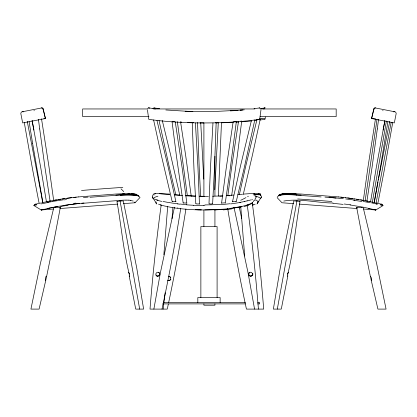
<?xml version="1.0" encoding="UTF-8"?>
<svg xmlns="http://www.w3.org/2000/svg" width="417" height="417" viewBox="0 0 417 417"><rect width="100%" height="100%" fill="white"/><g stroke="black" fill="none" stroke-linecap="round" stroke-linejoin="round"><path stroke-width="0.63" d="M156.031 201.932L156.167 203.011A42.44 3.367 7.8 0 0 156.818 203.981M221.479 122.489L218.352 196.115M45.443 118.418L43.18 109.139M45.354 118.386L43.149 109.15M208.995 203.626L210.387 169.078L212.967 122.984M216.168 122.489L214.447 169.26L212.618 203.793M214.797 189.699L218.315 122.343M147.451 109.926L148.754 119.325A90.004 17.019 0 0 0 259.671 119.325L260.974 109.926M259.864 120.023A90.004 17.019 0 0 0 264.946 119.325L265.379 117.01M172.018 218.701L172.867 207.749M167.686 206.462L163.855 254.761M371.26 280.453L370.426 276.377L371.516 278.076L371.26 280.453L377.911 309.101L386.079 309.101L376.624 263.591L363.249 207.77M45.719 280.438C44.708 277.461 47.668 272.556 45.74 280.453L39.089 309.101L30.921 309.101L40.376 263.591L53.751 207.77M163.12 309.101L163.74 304.066M163.897 302.81L165.137 292.739M241.73 121.024L237.2 156.578L231.675 195.521M221.557 203.287L226.212 168.28L233.129 121.863M236.345 121.655L230.236 168.833L225.237 203.147M227.833 195.641L231.498 168.286L238.435 121.868M252.405 202.287C251.977 204.575 248.595 204.382 246.937 205.258M377.307 128.978L378.568 119.377M377.307 128.957L372.058 167.285L366.929 201.036M363.322 200.52L368.034 166.711L375.467 118.934M287.761 276.231L287.72 274.449A1.835 0.74 -82 0 1 287.834 273.781C293.776 250.174 295.679 225.383 300.073 201.395M376.994 119.507L365.188 200.551M261.355 197.116L257.534 203.011C258.352 200.879 256.153 199.399 254.208 200.155M387.873 121.707L380.168 168.901L374.127 202.568M370.536 201.953L376.165 168.218L384.891 120.539L383.103 130.083M153.868 309.101L160.43 272.53L174.457 207.213M386.413 121.024L372.308 202.511M392.731 122.489L384.396 169.542L377.854 203.407M374.273 202.735L375.628 195.041M375.743 194.395L377.964 181.974M277.31 309.101L297.013 200.52M378.313 180.092L378.547 178.836M378.777 177.585L389.749 121.3M391.172 122.275L376.056 203.157M60.376 207.228L54.346 238.941L46.584 276.633M293.709 200.885L280.318 267.678L273.364 309.101L281.282 309.101L287.761 276.231L287.532 275.846M260.224 119.351L252.415 155.155L243.189 194.734M232.472 201.802L240.364 166.545L251.425 120.471M254.787 119.955L244.326 167.446L236.288 201.395L232.519 201.75L232.853 201.64M239.368 194.499L245.649 166.545L257.028 119.262M373.851 109.15L371.62 118.553M373.82 109.139L371.542 118.537L394.326 122.926L396.145 113.726L396.15 113.033L395.389 111.907L375.118 107.899M255.918 197.481L256.028 197.105M261.198 197.481L261.308 197.105M287.537 274.162L287.829 273.359M129.468 275.846L129.286 276.257L129.28 274.449A1.835 0.74 82 0 0 129.166 273.781C123.317 250.143 121.253 225.404 116.927 201.395M374.138 108.571L373.913 109.092A1.788 1.35 89.5 0 1 375.347 107.909A1.783 1.345 -89.9 0 0 373.95 109.103M287.912 273.192L288.491 272.254M152.909 108.67L153.227 108.222M252.259 203.011C236.517 209.793 218.31 209.501 201.354 209.97C187.593 209.673 173.707 208.573 160.383 204.94M253.176 201.708L254.089 200.41M257.404 203.204L258.759 201.275M255.006 199.107L255.777 198.028M147.774 108.42L148.035 108.149M152.877 195.047L153.143 194.734M41.773 119.08L41.445 119.314M139.747 197.783L135.009 202.761L123.442 203.652M296.346 194.739A19.067 2.361 4.3 0 0 278.639 195.719L277.18 197.21M250.779 276.257L252.108 275.58L252.608 274.449A1.835 1.663 -72.5 0 0 252.561 273.787L251.774 272.64L250.721 272.249A1.751 1.459 1.2 0 0 249.976 272.322L249.058 272.89L248.568 274.162A1.824 1.532 67.5 0 0 248.756 275.027L249.689 276.049L251.06 276.049M283.784 201.062C299.917 198.2 316.738 202.897 333.037 203.011M183.225 202.917L186.665 203.048M257.148 119.46L256.997 119.559A1.486 0.281 0 0 0 257.023 119.643M363.603 209.042L375.811 209.98L382.587 205.842M261.881 118.376L259.609 118.803M34.413 205.842L41.189 209.98L57.77 206.431L75.227 203.871L123.046 200.176A12.249 1.746 -4.3 0 1 125.418 200.124L125.96 200.129M153.68 193.863L157.824 193.551L169.745 194.572M41.882 107.899L21.611 111.907L20.85 113.033L20.855 113.726L22.674 122.926L45.458 118.537M60.152 207.463L59.881 207.541M393.612 111.871L394.737 111.647M251.576 199.873L252.514 199.576M280.505 194.228L279.995 194.374L283.826 193.743L289.07 193.509M252.311 205.232L253.322 204.94M34.726 204.398L36.342 203.996L34.898 204.351M221.766 203.048L225.008 202.839M53.397 209.042L41.189 209.98L42.143 209.735M41.189 209.98L42.915 209.548M34.486 205.378L33.892 205.518L36.847 204.825M36.972 203.845L38.593 203.465M43.472 209.412L44.171 209.251M39.547 203.246L40.605 203.006M159.357 193.66L169.745 194.061M41.768 202.751L47.429 201.557M47.825 208.417L57.567 206.467M40.97 203.918L48.341 202.443M241.855 206.467L229.975 208.417M47.392 201.562L50.196 201.015M43.894 118.511L45.224 118.256M49.018 201.239L60.413 199.227M54.491 207.671L57.165 207.358A3.336 0.308 -4.4 0 1 58.886 207.28L60.001 207.322M54.419 200.233L56.352 199.894M240.432 202.443L230.7 203.918M233.671 207.682L235.344 207.463M209.318 203.772C208.63 204.111 213.019 204.012 212.279 203.71M58.291 199.571L64.703 198.581M239.217 207.875L240.979 207.598M259.671 107.909L254.031 108.722M168.338 276.408C171.684 275.788 171.225 281.689 167.947 280.307M264.941 107.899A1.793 1.178 89.9 0 0 264.081 108.571L263.888 109.092A1.788 1.173 -89.6 0 1 265.134 107.909L260.5 108.545M64.817 205.258L79.564 203.407M62.477 198.909L71.479 197.684M280.511 194.994L282.236 194.76M66.85 198.283L76.17 197.152M64.27 199.873L66.527 199.576M281.928 193.957L285.817 193.608M174.713 121.592L172.278 121.529M196.146 203.71C195.51 204.022 199.764 204.106 199.107 203.772M73.741 197.418L78.547 196.913M237.888 194.65L242.506 194.197M78.511 196.918L115.707 194.051L127.941 193.509M242.595 109.984L240.275 110.192L244.268 109.827M356.999 207.322L358.13 207.28A3.336 0.308 4.4 0 1 359.835 207.353L361.596 207.525M243.955 194.061L251.894 193.509L254.751 193.869M81.753 203.199L83.963 203.011M185.148 111.256L213.165 111.563L240.875 110.14M233.702 195.052L226.504 195.604M83.4 197.481L88.034 197.105M227.51 209.235L214.562 209.928M284.133 193.723L285.556 193.624M235.939 207.405L239.149 207.358M219.957 209.412L222.042 209.251M34.819 204.372L36.107 204.273M59.824 208.547L117.657 204.101M235.542 110.562L237.919 110.38M230.351 110.901L237.424 110.422M253.776 193.681L258.186 193.514L260.026 193.863M115.837 195.047L120.471 194.734M120.477 195.047L120.492 195.047A399.731 65.969 -4.4 0 0 90.025 197.283M233.134 110.724L233.916 110.677M155.52 193.514L154.853 193.545M222.897 195.828L212.66 196.251M228.777 195.792L229.981 195.724M148.77 107.899L148.572 107.909A1.788 1.173 89.6 0 1 149.328 108.175A1.777 1.168 -89.8 0 0 148.77 107.899L154.436 108.717M255.22 194.588L257.331 194.489M214.619 209.735L204.846 209.98M122.713 193.608L124.261 193.551M284.446 194.588L287.058 194.489M172.502 201.348L172.221 201.421L175.755 201.682M219.743 196.193L222.157 196.115M287.063 193.551L288.382 193.519M208.437 196.329L199.988 196.329M289.059 193.509L301.293 194.051L338.489 196.918M204.893 205.518L203.538 205.518M147.66 108.957L82.655 108.957L82.655 116.562L148.963 116.562M153.513 108.957L254.923 108.957M260.125 108.957L336.18 108.957L336.18 116.562L260.125 116.562M156.928 276.044A1.955 1.887 20.4 0 0 157.647 276.252L158.903 275.955L159.685 275.032A1.824 1.532 -67.5 0 0 159.847 274.162L159.367 272.89L158.45 272.322M163.474 302.622L245.384 302.622M257.737 302.622L259.687 302.622L259.687 303.889L257.737 303.889M162.828 303.889L245.384 303.889M258.253 119.298L259.598 119.366A1.491 0.281 0 0 1 260.041 119.663M127.93 193.509L135.072 193.957M204.059 196.308L199.237 196.193M128.629 193.519L129.948 193.551M22.263 111.647L23.388 111.871M187.66 111.349L192.857 111.516M195.766 196.251L185.529 195.828M292.755 193.551L293.521 193.577M235.923 201.348L236.246 201.39M169.359 276.481L168.864 276.377M258.848 193.545L258.186 193.514M189.125 111.407L165.83 109.984M195.62 196.063L185.998 195.521M199.086 209.735L201.27 209.829L195.688 209.548M295.08 193.644L295.872 193.691M131.183 193.608L137 194.374L136.495 194.228M296.529 194.734L301.163 195.047M182.521 195.646L174.723 195.052M380.893 204.273L382.18 204.372M293.558 203.652L281.991 202.761L277.253 197.783M299.343 204.101L357.176 208.547M177.871 207.901L177.548 207.875M324.989 197.116L336.034 198.012L333.569 197.804M132.549 194.588L134.754 194.76M132.048 193.66L132.867 193.723M328.966 197.105L333.6 197.481M180.003 195.052L174.233 194.494M338.453 196.913L343.259 197.418M340.83 197.152L345.604 197.694M130.172 200.322L133.216 201.062M177.574 203.903L179.737 204.158M345.521 197.684L352.36 198.591M347.814 197.971L354.523 198.909M159.675 108.722L154.035 107.909M240.745 121.128L241.234 121.196A1.512 0.287 0 0 1 241.5 121.274M233.661 121.582L234.151 121.649A1.548 0.292 0 0 0 236.017 121.566M350.051 204.94L363.916 207.317L375.811 209.98L374.857 209.735M354.466 198.899L358.709 199.571M356.587 199.227L362.649 200.243M136.437 195.156L136.484 195.161A19.218 2.038 -3.1 0 0 135.77 195.041M363.025 201.442L370.187 202.735M360.648 199.894L369.608 201.562M169.646 202.735L162.964 201.442M371.724 118.246L375.097 118.897M366.845 201.02L367.982 201.239M369.571 201.557L375.201 202.74M375.941 203.903L377.145 204.158M262.053 118.246L265.045 118.897M376.374 203.001L377.437 203.246M380.101 204.815L383.108 205.518L382.514 205.378M378.407 203.465L380.028 203.845M357.119 207.541L356.848 207.463M374.085 209.548L375.811 209.98M382.102 204.351L380.669 203.996L382.274 204.398M375.555 119.314L375.227 119.08M156.928 276.049L155.817 274.449A1.835 1.663 72.5 0 1 155.864 273.787L156.651 272.64L157.704 272.249A1.751 1.465 -1.2 0 1 158.45 272.322M168.39 280.438L168.661 280.641M157.365 276.049L157.647 276.257M134.748 202.521L135.009 202.761L134.3 202.099M138.361 195.719A19.067 2.361 -4.3 0 0 138.319 195.63A19.073 2.101 -4.3 0 1 138.355 195.719L140.065 197.45M138.006 196.047L138.46 196.501M128.499 272.244L129.088 273.192M260.562 194.734L260.828 195.047M255.553 195.047L255.287 194.734A18.89 1.418 -8.5 0 0 255.246 194.609M152.351 197.116L156.302 203.204M42.862 108.571L43.087 109.092A1.788 1.35 -89.5 0 0 41.653 107.909A1.783 1.345 89.9 0 1 43.05 109.103M129.171 273.359L129.463 274.162M129.249 276.257L135.718 309.101L143.63 309.101L136.682 267.678L123.291 200.885M152.398 197.105L152.507 197.481M162.281 120.471L170.475 154.264L179.769 195.104M172.132 201.395L161.29 155.155L153.612 119.966M175.818 194.729L169.38 167.446L159.049 120.565M156.969 120.477L168.051 166.545L175.948 201.807M239.249 207.213L241.724 218.539M233.968 207.213L247.995 272.53L254.558 309.101M370.416 276.633L362.654 238.941L356.624 207.228M27.251 121.3L41.257 194.395M39.146 203.407L32.604 169.542L24.269 122.489M33.897 130.068L32.109 120.539L40.835 168.218L46.464 201.953M42.873 202.568L32.589 143.375M119.987 200.52L139.69 309.101M41.372 195.036L42.727 202.735M32.594 143.385L29.127 121.707M41.533 118.934L48.966 166.711L53.678 200.525M180.577 121.863L185.747 156.031L191.252 196.277M50.071 201.036L44.942 167.285L39.693 128.957M175.265 121.868L182.203 168.286L186.863 203.287M183.183 203.147L176.506 156.578L172.054 121.66M187.332 195.516L177.355 121.655M38.432 119.371L39.693 128.978M244.69 256.048L240.739 206.462M200.739 122.984L203.767 179.117M195.427 122.984L198.028 169.078L199.451 204.267M195.797 203.793L193.973 169.26L192.227 122.489M200.686 196.756L199.258 169.26L197.533 122.489M220.14 302.622L220.14 297.55L197.825 297.55L197.825 302.622M217.095 297.55L217.095 226.561L200.869 226.561L200.869 297.55M214.932 156.239L214.932 195.917M214.932 209.579L214.932 226.488M214.932 303.894L214.932 305.197L203.903 305.197L203.903 303.894M203.903 123.067L203.903 196.569M203.903 210.231L203.903 226.488M227.692 208.406A1936.319 1892.049 0 0 0 246.437 309.101L263.695 309.101A1936.407 1905.294 0 0 0 252.202 202.599M161.155 205.164A1936.407 1905.294 0 0 0 150.005 309.101L167.264 309.101A1936.319 1892.049 0 0 0 168.353 304.014M158.622 272.296A2.028 2.022 -53.3 0 1 159.018 275.439A2.028 2.022 -53.3 0 1 155.869 275.137M153.665 197.929A398.855 30.405 9 0 1 157.939 196.214M154.863 194.937A19.083 1.444 8.7 0 1 154.592 194.848M153.409 194.775A18.906 1.308 7.7 0 1 153.821 194.708M186.769 204.669A51.385 9.601 0.8 0 1 180.108 204.033M177.866 203.835A51.687 7.819 2.1 0 1 169.98 202.688M193.624 205.279A51.093 10.941 0.2 0 1 186.477 204.82M203.527 205.628A50.874 11.759 0 0 1 193.535 205.378M157.944 200.17A51.234 4.092 7.2 0 1 154.405 198.992M153.764 198.721A50.999 3.857 8 0 1 152.653 198.012M161.723 201.411A51.557 4.973 5.3 0 1 156.818 200.108M250.753 199.931A51.453 4.446 -6.3 0 1 247.156 200.869M247.203 200.853A51.593 4.853 -5.6 0 1 244.346 201.489M244.685 201.458A51.739 5.916 -4 0 1 239.785 202.412M230.017 203.715A51.411 9.377 -0.9 0 1 221.312 204.58M220.885 204.267A50.983 10.649 -0.3 0 1 204.872 204.914M253.155 194.822A19.083 0.777 -6 0 1 254.599 194.817M248.365 196.219A398.991 30.571 -10.5 0 1 247.599 196.683M245.947 197.627A398.991 30.571 -10.5 0 1 240.729 200.269M254.401 194.968A19.078 1.027 -6.1 0 1 254.714 194.989M161.155 205.008A42.961 3.498 7.4 0 1 158.554 204.179M152.325 196.819A400.711 30.326 9.5 0 1 152.372 196.527M152.492 196.146A400.711 30.326 9.5 0 1 152.924 195.422M220.087 209.501A47.543 10.232 -0.3 0 1 214.703 209.829M231.607 208.948A50.05 10.519 -0.4 0 1 223.288 209.897M248.813 205.2A44.53 4.921 -4.6 0 1 244.185 206.472M255.861 195.901A399.731 30.259 -9.5 0 1 256.064 197.272M254.667 194.937A19.026 1.407 -6.4 0 1 254.865 194.974M247.265 205.164A1936.407 1905.289 0 0 1 258.415 309.101M252.78 273.396A2.028 2.022 53.3 0 1 251.644 275.903A2.028 2.022 53.3 0 1 249.058 274.949A2.028 2.022 53.3 0 1 249.809 272.296M193.806 122.603A1.522 0.287 0 0 1 192.362 122.4M216.11 122.363A1.522 0.287 0 0 1 215.48 122.551M259.113 108.191A1.788 1.178 89.9 0 1 259.859 107.909M180.733 208.406A1936.319 1892.049 0 0 1 161.989 309.101M297.696 198.956A398.855 61.992 4.4 0 1 331.791 201.5M278.655 195.578A19.083 2.893 4.4 0 1 296.117 193.941M287.657 194.661A18.906 2.523 4 0 1 296.591 194.901M278.645 195.719A19.073 2.101 4.3 0 1 296.497 195.031M381.519 204.976A51.385 0.709 10.8 0 1 382.869 205.336M371.646 202.917A51.687 1.835 8.7 0 1 377.177 204.064M345.688 198.961A51.234 6.375 4.6 0 1 354.857 200.144M336.045 197.997A50.999 7.115 4.4 0 1 343.29 198.706M353.757 200.259A51.557 4.785 5.6 0 1 361.779 201.484M279.093 195.755A19.078 2.022 3.1 0 1 279.286 195.682M279.426 195.636A19.083 2.002 2.4 0 1 279.661 195.568M278.629 195.719A19.234 1.949 2.6 0 1 278.718 195.636M278.77 195.583A19.239 1.887 1.5 0 1 280.823 195.015M425.105 61.883A240.26 0.276 -44.2 0 1 424.501 62.472M296.56 195.198A400.711 66.053 4.4 0 1 321.121 196.949M344.254 204.007A42.961 5.551 4.7 0 1 350.541 204.856M332.922 203.366A42.44 5.734 4.6 0 1 343.144 204.408M368.508 208.344A47.543 0.271 12.4 0 1 369.895 208.662M294.381 201.041A3.049 0.354 4.4 0 1 298.473 201.265A3.049 0.354 4.4 0 1 299.5 201.818M361.581 207.53A2.987 0.261 4.6 0 1 362.498 207.671M282.434 194.786A19.177 2.148 2.9 0 1 284.649 194.624M278.853 195.417A19.229 1.903 1.6 0 1 279.208 195.265M382.618 110.682A96.744 0.5 10.5 0 1 383.098 110.776M57.02 200.759A51.453 5.65 -5 0 1 63.619 199.779M52.818 201.447A51.593 4.978 -5.4 0 1 56.879 200.775M47.246 202.5A51.739 3.602 -6.6 0 1 52.719 201.505M33.845 205.383A51.411 0.818 -10.5 0 1 34.621 205.081M120.377 194.911A19.083 2.002 -2.4 0 1 137.574 195.636M120.508 194.63A18.89 2.794 -4.4 0 1 130.219 194.405M81.518 190.475A398.991 72.495 -4.5 0 1 122.817 187.395M137.907 195.755A19.078 2.022 -3.1 0 0 120.45 195.125A19.026 2.132 -4.3 0 1 135.567 195.052M136.719 195.14A19.234 1.949 -2.6 0 1 138.371 195.719M136.656 194.979A19.229 1.903 -1.6 0 1 138.355 195.578A19.083 2.893 -4.4 0 0 138.345 195.49M126.023 200.108A13.834 1.819 -3.9 0 1 128.087 200.16M128.227 200.129A13.625 1.72 -3.7 0 1 130.37 200.29M121.008 188.807A242.413 0.683 45.1 0 1 123.75 191.596M47.105 208.662A47.543 0.271 -12.4 0 1 49.446 208.119M73.632 203.496A50.05 0.339 -12.1 0 1 75.477 203.095M60.522 206.467A44.53 3.544 -6.4 0 1 67.267 205.393M117.427 201.828A3.049 0.407 -4.4 0 1 118.668 201.197A3.049 0.407 -4.4 0 1 122.723 201.025M130.312 194.395A19.088 2.455 -3.8 0 1 132.955 194.51M134.931 194.739A19.239 2.028 -2.4 0 1 136.635 194.979M33.902 110.776A96.744 0.5 -10.5 0 1 34.382 110.682M185.914 209.042A1936.319 1892.049 0 0 1 168.619 302.742M170.887 279.442A2.028 2.022 -53.3 0 1 170.355 280.172M169.563 280.599A2.028 2.022 -53.3 0 1 167.837 280.287M168.499 276.695A2.028 2.022 -53.3 0 1 170.814 277.691M254.969 196.006A398.855 30.405 -9 0 1 260.036 197.929M259.843 193.78A19.083 1.444 -8.7 0 1 258.842 194.937M256.127 194.723A18.906 1.308 -7.7 0 1 260.291 194.775M259.932 194.937A18.895 1.397 -6.3 0 1 260.432 195.062A400.711 30.326 -9.5 0 1 261.381 196.819M260.38 194.88A18.895 1.413 -6.7 0 1 260.589 195.041M261.052 198.012A50.999 3.857 -8 0 1 260.427 198.471M257.972 194.322A19.088 1.47 -7.5 0 1 260.536 194.859M256.888 194.437A19.099 1.407 -7.1 0 1 260.604 194.854M255.152 204.179A42.961 3.498 -7.4 0 1 252.551 205.008M257.503 203.016A42.44 3.367 -7.8 0 1 256.888 203.981M199.003 209.829A47.543 10.232 0.3 0 1 195.75 209.647M256.929 120.383A90.004 17.019 0 0 1 254.532 120.654M251.472 120.972A90.004 17.019 0 0 1 241.485 121.827M238.524 122.03A90.004 17.019 0 0 1 236.131 122.176M233.113 122.343A90.004 17.019 0 0 1 221.406 122.786M218.284 122.859A90.004 17.019 0 0 1 215.777 122.895M203.835 122.906A90.004 17.019 0 0 1 200.071 122.843M192.612 122.634A90.004 17.019 0 0 1 187.697 122.431M181.65 122.103A90.004 17.019 0 0 1 180.457 122.03M153.847 107.909A1.783 1.173 -89.9 0 1 155.061 109.103"/></g></svg>
